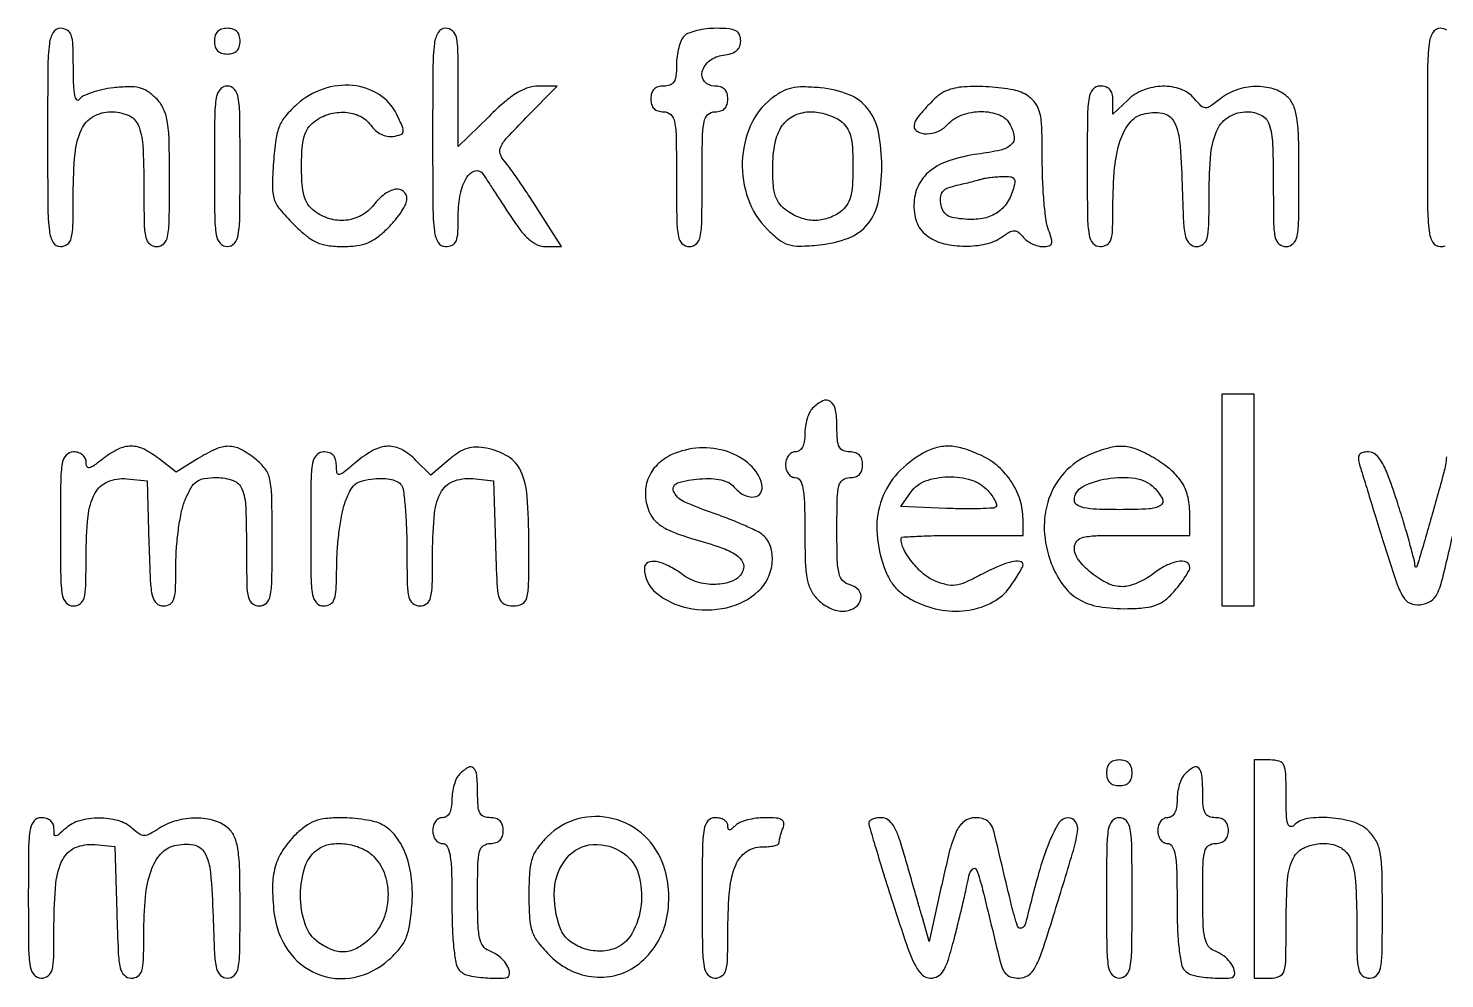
# Model space of a CAD drawing. Extents: x 23 to 201, y 13 to 268.
# Drawn here: x 50.68 to 69.35, y 85.44 to 97.97 of the extents above; entities that cross this region are included whole.
import ezdxf

# ---------------------------------------------------------------- set-up
doc = ezdxf.new("R2010")
doc.units = 0
doc.header["$MEASUREMENT"] = 0

msp = doc.modelspace()

# ---------------------------------------------------------------- linework, layer by layer
for points in [[(50.9292, 96.5286, 0.001893), (50.932661, 95.614567, 0.027391), (50.952838, 95.291325, 0.106183), (51.002924, 95.144468, 0.263491), (51.0984, 95.0904, 0.162077), (51.189773, 95.120818, 0.17449), (51.24134, 95.199084, 0.05424), (51.263313, 95.368867, 0.005082), (51.2676, 95.790676, -0.022578), (51.291316, 96.315601, -0.085488), (51.375778, 96.632006, -0.152442), (51.530298, 96.803294, -0.134367), (51.763077, 96.867, -0.098908), (51.991408, 96.821386, -0.19291), (52.121907, 96.693448, -0.090914), (52.183907, 96.432001, -0.012879), (52.1982, 95.87718, 0.004277), (52.202301, 95.397747, 0.048718), (52.223898, 95.209898, 0.166019), (52.275491, 95.123996, 0.177039), (52.3674, 95.0904, 0.193568), (52.459885, 95.127598, 0.15568), (52.511421, 95.222588, 0.043488), (52.532667, 95.431595, 0.003595), (52.5366, 95.9787, 0.00543), (52.531004, 96.493964, 0.036144), (52.506922, 96.749471, 0.074109), (52.454197, 96.911729, 0.080994), (52.357512, 97.046088, 0.051613), (52.248117, 97.134962, 0.085418), (52.139225, 97.182123, 0.066605), (52.002343, 97.196586, 0.021128), (51.797149, 97.182201, 0.025435), (51.645846, 97.157302, 0.030196), (51.506476, 97.118079, 0.031402), (51.395441, 97.071462, 0.137293), (51.343032, 97.024263, -0.5319), (51.313632, 97.023429, -0.111503), (51.289287, 97.081111, -0.033697), (51.273762, 97.221785, -0.010025), (51.268895, 97.43805, 0.007942), (51.263259, 97.745456, 0.069539), (51.239844, 97.879394, 0.186865), (51.188368, 97.94287, 0.130721), (51.0984, 97.9668, 0.263491), (51.002924, 97.912732, 0.106183), (50.952838, 97.765875, 0.027391), (50.932661, 97.442633, 0.001893)], [(53.1288, 97.7976, 0.072254), (53.139531, 97.723731, 0.124864), (53.1711, 97.6707, 0.124864), (53.224131, 97.639131, 0.072254), (53.298, 97.6284, 0.072254), (53.371869, 97.639131, 0.124864), (53.4249, 97.6707, 0.124864), (53.456469, 97.723731, 0.072254), (53.4672, 97.7976, 0.072254), (53.456469, 97.871469, 0.124864), (53.4249, 97.9245, 0.124864), (53.371869, 97.956069, 0.072254), (53.298, 97.9668, 0.072254), (53.224131, 97.956069, 0.124864), (53.1711, 97.9245, 0.124864), (53.139531, 97.871469, 0.072254)], [(56.0052, 96.5286, 0.001893), (56.008661, 95.614567, 0.027391), (56.028838, 95.291325, 0.106183), (56.078924, 95.144468, 0.263491), (56.1744, 95.0904, 0.108515), (56.262697, 95.109791, 0.189546), (56.313778, 95.16313, 0.085415), (56.338024, 95.272215, 0.012076), (56.3436, 95.503041, -0.050326), (56.371905, 95.783549, -0.083402), (56.457168, 96.004982, -0.192198), (56.565278, 96.088379, -0.32737), (56.667298, 96.050507, -0.00123), (56.703342, 95.995509, -0.000117), (56.790913, 95.861098, -0.00015), (56.895233, 95.700793, -0.000118), (57.008069, 95.527197, 0.016552), (57.155842, 95.315422, 0.049901), (57.274698, 95.18579, 0.076255), (57.383758, 95.114834, 0.106548), (57.497119, 95.0904), (57.702399, 95.0904), (57.394037, 95.57685, 0.004907), (57.266248, 95.774131, 0.005233), (57.137282, 95.96465, 0.004987), (57.023054, 96.126184, 0.024169), (56.952999, 96.21392, -0.104981), (56.896673, 96.313925, -0.192746), (56.903762, 96.405713, -0.073025), (56.987279, 96.526828, -0.007085), (57.234432, 96.78497), (57.648539, 97.2054), (57.400826, 97.2054, 0.08091), (57.261945, 97.182778, 0.056446), (57.117759, 97.115653, 0.040898), (56.953154, 96.995578, 0.016462), (56.748356, 96.80673), (56.3436, 96.408061), (56.3436, 97.18743, 0.004337), (56.339485, 97.661926, 0.049148), (56.317858, 97.848229, 0.166764), (56.266265, 97.933473, 0.175788), (56.1744, 97.9668, 0.263491), (56.078924, 97.912732, 0.106183), (56.028838, 97.765875, 0.027391), (56.008661, 97.442633, 0.001893)], [(59.32152, 97.86528, 0.097261), (59.28245, 97.807115, 0.034257), (59.249821, 97.711572, 0.032464), (59.227487, 97.598905, 0.03271), (59.22, 97.48458, -0.025308), (59.21274, 97.341228, -0.111371), (59.186032, 97.261448, -0.173363), (59.134789, 97.219787, -0.08503), (59.0508, 97.2054, 0.072254), (58.976931, 97.194669, 0.124864), (58.9239, 97.1631, 0.124864), (58.892331, 97.110069, 0.072254), (58.8816, 97.0362, 0.072254), (58.892331, 96.962331, 0.124864), (58.9239, 96.9093, 0.124864), (58.976931, 96.877731, 0.072254), (59.0508, 96.867, -0.193568), (59.143285, 96.829802, -0.15568), (59.194821, 96.734813, -0.043488), (59.216067, 96.525805, -0.003595), (59.22, 95.9787, 0.003595), (59.223933, 95.431595, 0.043488), (59.245179, 95.222588, 0.15568), (59.296715, 95.127598, 0.193568), (59.3892, 95.0904, 0.193568), (59.481685, 95.127598, 0.15568), (59.533221, 95.222588, 0.043488), (59.554467, 95.431595, 0.003595), (59.5584, 95.9787, -0.003595), (59.562333, 96.525805, -0.043488), (59.583579, 96.734813, -0.15568), (59.635115, 96.829802, -0.193568), (59.7276, 96.867, 0.072254), (59.801469, 96.877731, 0.124864), (59.8545, 96.9093, 0.124864), (59.886069, 96.962331, 0.072254), (59.8968, 97.0362, 0.072583), (59.88589, 97.110958, 0.128872), (59.853764, 97.163811, 0.125654), (59.799172, 97.194946, 0.067179), (59.721716, 97.2054, -0.214983), (59.590097, 97.264734, -0.25299), (59.559524, 97.396391, -0.164587), (59.657968, 97.542265, -0.134893), (59.83335, 97.612869, 0.042097), (59.940177, 97.63438, 0.101063), (60.011309, 97.6718, 0.129053), (60.051757, 97.727466, 0.093191), (60.066, 97.803219, 0.099648), (60.04951, 97.885138, 0.177537), (60.003285, 97.934888, 0.098552), (59.913162, 97.96024, 0.019441), (59.74452, 97.9668, 0.02863), (59.614005, 97.959321, 0.030274), (59.487653, 97.936979, 0.031761), (59.382062, 97.904426, 0.106108)], [(53.1288, 96.1479, 0.002827), (53.132531, 95.487941, 0.036854), (53.153334, 95.243738, 0.138781), (53.204594, 95.133268, 0.218517), (53.298, 95.0904, 0.218517), (53.391406, 95.133268, 0.138781), (53.442666, 95.243738, 0.036854), (53.463469, 95.487941, 0.002827), (53.4672, 96.1479, 0.002827), (53.463469, 96.807859, 0.036854), (53.442666, 97.052063, 0.138781), (53.391406, 97.162532, 0.218517), (53.298, 97.2054, 0.218517), (53.204594, 97.162532, 0.138781), (53.153334, 97.052063, 0.036854), (53.132531, 96.807859, 0.002827)], [(54.215093, 96.964176, 0.035532), (54.067978, 96.812626, 0.078906), (53.985187, 96.675143, 0.062325), (53.938328, 96.499035, 0.015841), (53.907605, 96.204369, 0.012954), (53.892539, 95.879202, 0.082425), (53.916194, 95.716164, 0.09774), (53.990099, 95.581976, 0.021782), (54.167787, 95.388093, 0.024114), (54.337977, 95.233572, 0.065117), (54.4761, 95.147185, 0.07224), (54.623158, 95.10416, 0.035115), (54.818848, 95.0904, 0.032811), (55.006512, 95.102728, 0.06493), (55.150445, 95.141152, 0.065293), (55.279199, 95.215035, 0.033524), (55.419508, 95.337692, 0.024625), (55.514163, 95.44216, 0.027718), (55.594158, 95.551531, 0.028583), (55.65095, 95.650968, 0.115959), (55.6668, 95.718392, 0.220028), (55.621387, 95.816595, 0.223851), (55.517654, 95.84464, 0.119119), (55.370841, 95.780216, 0.063496), (55.228685, 95.6403, -0.099168), (55.06493, 95.500516, -0.102055), (54.861618, 95.436399, -0.099248), (54.644869, 95.457218, -0.088673), (54.443121, 95.559823, -0.083718), (54.362022, 95.645772, -0.078644), (54.31144, 95.755379, -0.052552), (54.284697, 95.910806, -0.016348), (54.276943, 96.1479, -0.016348), (54.284697, 96.384994, -0.052552), (54.31144, 96.540421, -0.078644), (54.362022, 96.650028, -0.083718), (54.443121, 96.735977, -0.088464), (54.6369, 96.83463, -0.088969), (54.852439, 96.859956, -0.096618), (55.048662, 96.809195, -0.129213), (55.188401, 96.690828, 0.059984), (55.250482, 96.621575, 0.064661), (55.325778, 96.571052, 0.068945), (55.406827, 96.543817, 0.086892), (55.485839, 96.542778, 0.042177), (55.585089, 96.56754, 0.280526), (55.616367, 96.605054, 0.141512), (55.607722, 96.669594, 0.009819), (55.529813, 96.837716, 0.13983), (55.299602, 97.094214, 0.116929), (54.952146, 97.212719, 0.10671), (54.561734, 97.166941, 0.100303)], [(60.469886, 97.039982, 0.12283), (60.195825, 96.685457, 0.095649), (60.087755, 96.208733, 0.093653), (60.164343, 95.717134, 0.11148), (60.414504, 95.32108, 0.028585), (60.572136, 95.180511, 0.093987), (60.69502, 95.115962, 0.08061), (60.843207, 95.095778, 0.017575), (61.101307, 95.11145, 0.067601), (61.488686, 95.202474, 0.133966), (61.741386, 95.387548, 0.120061), (61.881825, 95.691088, 0.048629), (61.92636, 96.1479, 0.048709), (61.882099, 96.60116, 0.117619), (61.742953, 96.905487, 0.133139), (61.494524, 97.09164, 0.071), (61.118575, 97.18228, 0.020395), (60.893744, 97.194441, 0.057361), (60.737272, 97.178529, 0.069996), (60.606822, 97.130066, 0.043229)], [(62.776136, 97.1433, 0.088312), (62.664906, 97.074982, 0.024395), (62.517904, 96.930791, 0.021302), (62.386694, 96.77617, 0.153535), (62.353015, 96.685701, 0.282855), (62.39667, 96.605716, 0.136452), (62.514209, 96.575873, 0.095898), (62.665914, 96.60881, 0.104318), (62.789266, 96.695555, -0.117816), (62.984327, 96.825095, -0.087995), (63.239385, 96.87049, -0.095556), (63.476035, 96.824993, -0.176533), (63.620136, 96.696052, -0.088501), (63.671387, 96.538687, -0.248879), (63.632974, 96.4333, -0.130118), (63.493415, 96.361594, -0.020994), (63.18978, 96.308263, 0.044947), (62.821616, 96.22527, 0.090616), (62.560321, 96.085129, 0.115962), (62.405453, 95.888393, 0.10943), (62.3502, 95.638957, 0.040631), (62.361332, 95.502188, 0.065416), (62.395063, 95.390412, 0.071997), (62.453504, 95.298726, 0.062222), (62.538224, 95.222097, 0.095502), (62.748866, 95.127882, 0.055959), (63.02412, 95.09515, 0.056105), (63.298603, 95.124226, 0.098664), (63.506707, 95.215745, -0.022054), (63.611159, 95.282241, -0.131452), (63.67302, 95.298791, -0.174885), (63.725606, 95.279817, -0.046418), (63.78969, 95.215745, 0.063342), (63.841033, 95.167765, 0.044275), (63.909204, 95.12722, 0.044535), (63.982826, 95.099589, 0.067613), (64.050465, 95.0904, 0.056729), (64.130405, 95.099499, 0.259204), (64.163885, 95.129698, 0.155149), (64.16514, 95.187283, 0.019319), (64.124706, 95.307407, -0.057573), (64.092654, 95.433828, -0.0111), (64.066436, 95.668878, -0.011681), (64.048257, 95.945936, -0.010541), (64.0422, 96.23321, 0.006906), (64.036481, 96.647222, 0.048152), (64.01151, 96.847809, 0.099619), (63.956036, 96.972475, 0.085844), (63.854176, 97.073703, 0.106793), (63.663389, 97.153969, 0.030255), (63.34195, 97.194347, 0.031133), (63.010649, 97.195083, 0.078814)], [(64.6344, 96.1479, 0.002827), (64.638131, 95.487941, 0.036854), (64.658934, 95.243738, 0.138781), (64.710194, 95.133268, 0.218517), (64.8036, 95.0904, 0.130572), (64.893569, 95.114302, 0.187381), (64.944941, 95.177703, 0.0696), (64.968126, 95.311535, 0.007917), (64.973272, 95.61915, -0.022096), (64.996246, 96.128471, -0.056577), (65.070301, 96.489536, -0.087591), (65.194444, 96.722241, -0.166537), (65.370389, 96.836498, -0.097741), (65.622459, 96.849376, -0.234516), (65.772307, 96.745861, -0.105315), (65.851867, 96.484697, -0.014046), (65.885314, 95.906272, 0.004389), (65.904109, 95.417636, 0.045528), (65.93181, 95.218497, 0.148393), (65.985159, 95.126146, 0.190328), (66.075664, 95.0904, 0.168241), (66.16491, 95.121305, 0.169377), (66.215632, 95.200699, 0.053119), (66.237475, 95.372041, 0.005165), (66.2418, 95.790676, -0.022473), (66.265556, 96.318955, -0.087109), (66.35066, 96.634221, -0.155126), (66.507342, 96.804024, -0.130169), (66.745146, 96.867, -0.120697), (66.92887, 96.821994, -0.194101), (67.032169, 96.701056, -0.073002), (67.07821, 96.444728, -0.007994), (67.0878, 95.844881, 0.004548), (67.091965, 95.386968, 0.050648), (67.113693, 95.20586, 0.169246), (67.165285, 95.12282, 0.171543), (67.257, 95.0904, 0.198105), (67.349646, 95.128607, 0.152705), (67.40115, 95.226236, 0.042182), (67.422307, 95.44132, 0.003435), (67.4262, 96.007888, 0.005395), (67.420713, 96.516377, 0.030932), (67.398256, 96.784948, 0.062152), (67.352545, 96.950493, 0.11087), (67.271489, 97.065388, 0.112778), (67.087593, 97.168483, 0.078594), (66.850778, 97.199319, 0.074942), (66.604801, 97.155324, 0.085187), (66.394485, 97.041368, -0.013358), (66.257699, 96.939567, -0.154483), (66.194732, 96.919636, -0.194667), (66.138702, 96.94231, -0.023417), (66.045504, 97.041368, 0.13017), (65.868234, 97.16364, 0.092168), (65.628471, 97.202607, 0.086764), (65.377403, 97.152809, 0.096623), (65.168603, 97.021453), (64.9728, 96.837506), (64.9728, 97.021453, 0.060458), (64.96274, 97.104349, 0.126195), (64.932196, 97.161257, 0.134525), (64.879587, 97.194217, 0.073191), (64.8036, 97.2054, 0.218517), (64.710194, 97.162532, 0.138781), (64.658934, 97.052063, 0.036854), (64.638131, 96.807859, 0.002827)], [(61.38228, 96.74692, -0.088165), (61.462873, 96.662727, -0.080197), (61.512795, 96.553187, -0.051787), (61.539014, 96.394841, -0.015154), (61.5465, 96.1479, -0.015154), (61.539014, 95.900959, -0.051787), (61.512795, 95.742613, -0.080197), (61.462873, 95.633073, -0.088165), (61.38228, 95.54888, -0.076485), (61.215563, 95.462361, -0.085834), (61.037133, 95.434521, -0.082974), (60.85485, 95.468075, -0.065946), (60.677024, 95.560497, -0.068692), (60.582351, 95.648373, -0.091218), (60.525778, 95.75107, -0.062795), (60.497124, 95.895268, -0.017685), (60.489, 96.124886, -0.04569), (60.519139, 96.454013, -0.103986), (60.613555, 96.683796, -0.136341), (60.772701, 96.818579, -0.108342), (60.993542, 96.867, -0.044614), (61.091515, 96.858241, -0.030325), (61.200348, 96.831726, -0.03061), (61.303123, 96.792948, -0.052391)], [(63.65489, 95.830975, -0.076732), (63.565533, 95.650842, -0.103402), (63.432869, 95.526988, -0.095935), (63.253598, 95.460794, -0.058188), (63.027, 95.450321, -0.027855), (62.876337, 95.469368, -0.098147), (62.785986, 95.505154, -0.137169), (62.732826, 95.565112, -0.078029), (62.704258, 95.65846, -0.06642), (62.703442, 95.753213, -0.150679), (62.732563, 95.817874, -0.121888), (62.798204, 95.863358, -0.036424), (62.915758, 95.89851, 0.003411), (63.013135, 95.920753, 0.003562), (63.108797, 95.944012, 0.003423), (63.191167, 95.965263, 0.015663), (63.2385, 95.979421, -0.038606), (63.283874, 95.990756, -0.010978), (63.355839, 96.001314, -0.010987), (63.437887, 96.009691, -0.01143), (63.519151, 96.014321, -0.034084), (63.622964, 96.010781, -0.210863), (63.668254, 95.984978, -0.206422), (63.680266, 95.933715, -0.032604)], [(61.01352, 92.95848, 0.087124), (60.974521, 92.902869, 0.036597), (60.941821, 92.817198, 0.034792), (60.91949, 92.718218, 0.038105), (60.912, 92.62008, -0.038147), (60.904178, 92.517703, -0.085028), (60.87952, 92.44383, -0.124063), (60.83913, 92.399478, -0.147368), (60.7851, 92.3832, 0.130775), (60.736391, 92.370239, 0.10214), (60.695212, 92.33385, 0.08892), (60.667664, 92.279092, 0.072314), (60.6582, 92.214, 0.072314), (60.667664, 92.148908, 0.08892), (60.695212, 92.09415, 0.10214), (60.736391, 92.057761, 0.130775), (60.7851, 92.0448, -0.266366), (60.848717, 92.008321, -0.088943), (60.887118, 91.9038, -0.037256), (60.907125, 91.704786, -0.00643), (60.912, 91.3257, 0.007996), (60.918386, 90.926436, 0.040217), (60.943409, 90.704697, 0.072032), (60.995302, 90.556386, 0.076398), (61.086402, 90.432198, 0.052911), (61.167107, 90.366978, 0.045656), (61.263687, 90.316365, 0.047864), (61.36143, 90.286579, 0.085754), (61.445088, 90.284148, 0.121702), (61.584511, 90.340523, 0.193251), (61.652268, 90.447989, 0.226886), (61.622051, 90.559128, 0.151986), (61.508297, 90.630041, -0.135492), (61.414924, 90.68414, -0.136658), (61.362903, 90.77831, -0.052279), (61.339873, 90.956398, -0.006035), (61.335, 91.36008, -0.005257), (61.339327, 91.771531, -0.055363), (61.361376, 91.93806, -0.175938), (61.41293, 92.014963, -0.159307), (61.5042, 92.0448, 0.072254), (61.578069, 92.055531, 0.124864), (61.6311, 92.0871, 0.124864), (61.662669, 92.140131, 0.072254), (61.6734, 92.214, 0.072254), (61.662669, 92.287869, 0.124864), (61.6311, 92.3409, 0.124864), (61.578069, 92.372469, 0.072254), (61.5042, 92.3832, -0.094959), (61.417774, 92.399763, -0.184152), (61.366725, 92.44665, -0.098846), (61.34133, 92.539639, -0.017388), (61.335, 92.7216, 0.043643), (61.315991, 92.93896, 0.192659), (61.24955, 93.046096, 0.281331), (61.147594, 93.054941, 0.081041)], [(51.659709, 92.29246, -0.010926), (51.53742, 92.20052, -0.109252), (51.478961, 92.175447, -0.356195), (51.448256, 92.192095, -0.097709), (51.4368, 92.25016, 0.119112), (51.424162, 92.302458, 0.107981), (51.388752, 92.34542, 0.095021), (51.334303, 92.373549, 0.071968), (51.2676, 92.3832, 0.212584), (51.174423, 92.341709, 0.142907), (51.123075, 92.23515, 0.038318), (51.102175, 91.999739, 0.002988), (51.0984, 91.368, 0.002988), (51.102175, 90.736261, 0.038318), (51.123075, 90.50085, 0.142907), (51.174423, 90.394291, 0.212584), (51.2676, 90.3528, 0.154493), (51.358684, 90.381632, 0.178348), (51.410211, 90.456197, 0.057401), (51.432401, 90.617128, 0.005587), (51.4368, 91.010776, -0.024309), (51.462163, 91.532141, -0.097368), (51.553489, 91.836689, -0.173473), (51.720772, 91.989987, -0.1244), (51.973677, 92.028404), (52.2405, 92.0025), (52.264714, 91.17765, 0.004318), (52.283507, 90.683082, 0.045076), (52.311164, 90.48204, 0.147589), (52.364497, 90.388862, 0.191769), (52.455064, 90.3528, 0.140571), (52.543108, 90.378052, 0.182004), (52.593692, 90.444301, 0.065646), (52.616409, 90.584239, 0.007458), (52.6212, 90.905417, -0.019294), (52.630198, 91.138509, -0.016684), (52.657209, 91.381884, -0.017003), (52.696586, 91.600893, -0.046002), (52.743783, 91.751417, -0.02926), (52.821861, 91.911299, -0.110811), (52.895905, 91.993455, -0.118731), (52.995046, 92.033078, -0.03598), (53.157732, 92.0448, -0.088085), (53.376024, 92.006043, -0.212352), (53.491274, 91.894306, -0.087273), (53.541705, 91.65569, -0.008544), (53.5518, 91.064981, 0.004955), (53.556059, 90.635244, 0.05341), (53.577975, 90.462973, 0.173362), (53.629549, 90.383661, 0.164181), (53.721, 90.3528, 0.192601), (53.813451, 90.389784, 0.156307), (53.864993, 90.48422, 0.043773), (53.886258, 90.691948, 0.00363), (53.8902, 91.23496, 0.004502), (53.885173, 91.793321, 0.047471), (53.859502, 92.019779, 0.108869), (53.795777, 92.160721, 0.065786), (53.667291, 92.29246, 0.045261), (53.473766, 92.418163, 0.122141), (53.315782, 92.457247, 0.107751), (53.145706, 92.420065, 0.030927), (52.906676, 92.292034), (52.622282, 92.116269), (52.398832, 92.292034, 0.050763), (52.200386, 92.417858, 0.116285), (52.029116, 92.45834, 0.116408), (51.857916, 92.418039, 0.050931)], [(54.996491, 92.24878, -0.005215), (54.827082, 92.109224, -0.130113), (54.772414, 92.084819, -0.41873), (54.743536, 92.105963, -0.036442), (54.7362, 92.20648, 0.065859), (54.725821, 92.284937, 0.125809), (54.6948, 92.33996, 0.12995), (54.641994, 92.37224, 0.072686), (54.567, 92.3832, 0.212584), (54.473823, 92.341709, 0.142907), (54.422475, 92.23515, 0.038318), (54.401575, 91.999739, 0.002988), (54.3978, 91.368, 0.002988), (54.401575, 90.736261, 0.038318), (54.422475, 90.50085, 0.142907), (54.473823, 90.394291, 0.212584), (54.567, 90.3528, 0.131343), (54.656964, 90.376847, 0.184694), (54.708884, 90.440641, 0.069278), (54.733274, 90.575025, 0.008044), (54.740975, 90.88155, -0.016068), (54.750207, 91.105698, -0.013554), (54.774009, 91.341959, -0.013769), (54.807527, 91.556407, -0.036533), (54.846725, 91.7064, -0.031845), (54.91234, 91.86498, -0.105397), (54.981775, 91.953346, -0.111976), (55.078697, 92.002792, -0.038402), (55.234928, 92.029926, -0.033157), (55.356721, 92.033448, -0.048667), (55.462815, 92.019076, -0.058992), (55.544866, 91.989149, -0.135355), (55.593183, 91.945326, -0.111449), (55.621209, 91.866866, -0.00911), (55.643726, 91.648759, -0.011871), (55.659827, 91.384746, -0.008855), (55.665505, 91.09305, 0.004695), (55.670496, 90.644958, 0.051507), (55.692622, 90.466643, 0.170073), (55.744352, 90.384734, 0.169233), (55.836, 90.3528, 0.163088), (55.927411, 90.383431, 0.173951), (55.978981, 90.462199, 0.053838), (56.000926, 90.633176, 0.00502), (56.0052, 91.058788, -0.02434), (56.030376, 91.575638, -0.107524), (56.123255, 91.864034, -0.186298), (56.296916, 92.003502, -0.105955), (56.568768, 92.029991), (56.8089, 92.0025), (56.833114, 91.17765, 0.003515), (56.852758, 90.637873, 0.05794), (56.881293, 90.460104, 0.208284), (56.945223, 90.381947, 0.119183), (57.065764, 90.3528, 0.117921), (57.186256, 90.381618, 0.217619), (57.247781, 90.458842, 0.057864), (57.270607, 90.635403, 0.003243), (57.2742, 91.189428, 0.017885), (57.252412, 91.798319, 0.087654), (57.168758, 92.130934, 0.150427), (57.000776, 92.32251, 0.09069), (56.716953, 92.43306, 0.04604), (56.577528, 92.446841, 0.076486), (56.460922, 92.429674, 0.070076), (56.348015, 92.37669, 0.032931), (56.218852, 92.279611), (55.981899, 92.075792), (55.785895, 92.271796, 0.070205), (55.598378, 92.412937, 0.134346), (55.416615, 92.457022, 0.11922), (55.222714, 92.404095, 0.048969)], [(59.159498, 92.346945, 0.090684), (58.965079, 92.212959, 0.106458), (58.84369, 92.025396, 0.106688), (58.81042, 91.804825, 0.091418), (58.867531, 91.576593, 0.090489), (58.938482, 91.474647, 0.062678), (59.049964, 91.388641, 0.045025), (59.213853, 91.3111, 0.018171), (59.449318, 91.234219, -0.012552), (59.813246, 91.119903, -0.060894), (60.007681, 91.025716, -0.140887), (60.092185, 90.929004, -0.203909), (60.096204, 90.817084, -0.194357), (59.980054, 90.69249, -0.093723), (59.765009, 90.637664, -0.081448), (59.51448, 90.662752, -0.093848), (59.298445, 90.766974, 0.039203), (59.11413, 90.882086, 0.076761), (58.950605, 90.937493, 0.148578), (58.842193, 90.924252, 0.296851), (58.797, 90.854838, 0.223848), (58.952659, 90.524572, 0.122358), (59.365106, 90.327155, 0.103971), (59.879873, 90.32936, 0.133636), (60.29865, 90.545881, 0.097329), (60.425964, 90.719082, 0.089984), (60.482808, 90.932471, 0.097809), (60.45936, 91.137015, 0.1432), (60.358646, 91.286266, 0.059064), (60.277459, 91.338848, 0.010373), (60.112278, 91.415806, 0.011119), (59.913665, 91.498148, 0.009786), (59.702996, 91.575335, -0.023866), (59.312234, 91.731118, -0.193855), (59.182022, 91.86791, -0.440894), (59.234156, 91.975092, -0.053654), (59.523415, 92.027838, -0.025976), (59.68334, 92.031233, -0.049511), (59.810735, 92.014621, -0.063586), (59.908397, 91.978351, -0.099191), (59.977924, 91.922088, 0.095034), (60.104741, 91.817726, 0.147956), (60.242302, 91.789082, 0.2409), (60.330132, 91.844304, 0.200759), (60.345746, 91.954721, 0.145681), (60.188154, 92.214605, 0.104639), (59.89309, 92.386635, 0.093914), (59.523851, 92.435677, 0.092086)], [(62.4771, 92.369074, 0.079282), (62.134647, 92.101402, 0.100249), (61.925276, 91.759367, 0.097109), (61.861592, 91.354056, 0.070162), (61.942727, 90.9027, 0.036608), (62.01349, 90.731104, 0.063522), (62.099278, 90.603305, 0.063388), (62.214537, 90.50096, 0.036297), (62.375553, 90.407274, 0.074674), (62.721404, 90.29827, 0.078388), (63.078091, 90.298342, 0.085148), (63.392425, 90.404797, 0.114393), (63.616883, 90.603346, 0.009162), (63.68258, 90.699282, 0.012484), (63.738017, 90.788265, 0.009378), (63.780628, 90.863832, 0.124306), (63.7884, 90.89461, 0.381215), (63.748093, 90.939794, 0.08727), (63.636822, 90.933094, 0.045632), (63.46079, 90.873696, 0.017611), (63.22872, 90.761062, -0.017562), (63.027353, 90.663306, -0.071681), (62.896756, 90.626639, -0.091532), (62.777801, 90.632826, -0.039567), (62.626344, 90.681945, -0.079316), (62.473312, 90.77598, -0.04813), (62.32579, 90.929551, -0.048884), (62.215921, 91.100423, -0.118992), (62.181, 91.245081, -0.397762), (62.195671, 91.260605, -0.002213), (62.417087, 91.272144, -0.007442), (62.676527, 91.280646, -0.004469), (62.9847, 91.2834), (63.7884, 91.2834), (63.7884, 91.499101, 0.076358), (63.750196, 91.747804, 0.067574), (63.638535, 91.985121, 0.06684), (63.466198, 92.18635, 0.071632), (63.250591, 92.329492, 0.031415), (63.017015, 92.422855, 0.066678), (62.825926, 92.458474, 0.078572), (62.653031, 92.440132, 0.060746)], [(64.661935, 92.344357, 0.104228), (64.337178, 92.11349, 0.102256), (64.130518, 91.769734, 0.095849), (64.069066, 91.352906, 0.080188), (64.160142, 90.914383, 0.06444), (64.313026, 90.630162, 0.103735), (64.515015, 90.44504, 0.093378), (64.790489, 90.344826, 0.044517), (65.167921, 90.316952, 0.021077), (65.398235, 90.330189, 0.066422), (65.548485, 90.365718, 0.081168), (65.667254, 90.434803, 0.04293), (65.789375, 90.55432, 0.015751), (65.865428, 90.648586, 0.019679), (65.929654, 90.740869, 0.018257), (65.976838, 90.821005, 0.124548), (65.988, 90.865118, 0.31838), (65.942533, 90.929283, 0.130779), (65.830391, 90.938024, 0.074105), (65.669866, 90.882997, 0.04712), (65.503485, 90.7758, -0.037033), (65.407274, 90.711035, -0.030421), (65.296143, 90.656303, -0.031437), (65.187338, 90.618553, -0.067879), (65.0997, 90.6066, -0.112322), (64.902509, 90.651464, -0.058367), (64.688108, 90.787084, -0.059499), (64.519156, 90.96086, -0.164579), (64.4652, 91.12034, -0.1856), (64.498859, 91.207894, -0.157734), (64.585109, 91.257721, -0.048136), (64.771177, 91.27917, -0.004644), (65.2266, 91.2834), (65.988, 91.2834), (65.988, 91.542762, 0.051817), (65.963227, 91.781159, 0.084539), (65.888803, 91.969811, 0.078748), (65.751685, 92.132073, 0.039631), (65.534934, 92.291039, 0.038088), (65.304734, 92.410134, 0.08528), (65.113682, 92.455099, 0.083155), (64.915541, 92.434231, 0.034872)], [(63.323569, 91.875081, -0.026631), (63.379099, 91.806737, -0.041197), (63.418622, 91.741795, -0.049288), (63.439081, 91.688395, -0.269443), (63.431469, 91.659669, -0.184289), (63.392676, 91.642303, -0.006174), (63.221655, 91.63476, -0.010959), (63.016291, 91.632746, -0.007333), (62.781372, 91.639038), (62.176968, 91.6641), (62.310681, 91.85445, -0.155477), (62.501977, 91.999855, -0.080445), (62.800409, 92.054441, -0.07886), (63.107313, 92.012122, -0.136033)], [(65.516657, 91.911857, -0.073415), (65.624827, 91.766218, -0.393552), (65.601841, 91.678974, -0.129463), (65.450874, 91.63131, -0.012082), (65.0574, 91.6218, -0.008726), (64.757308, 91.627038, -0.042374), (64.588432, 91.647332, -0.093972), (64.497427, 91.68492, -0.253136), (64.4652, 91.744496, -0.280157), (64.574422, 91.924127, -0.080255), (64.897269, 92.030403, -0.072962), (65.267926, 92.034918, -0.164436)], [(64.8882, 88.1532, 0.072254), (64.898931, 88.079331, 0.124864), (64.9305, 88.0263, 0.124864), (64.983531, 87.994731, 0.072254), (65.0574, 87.984, 0.072254), (65.131269, 87.994731, 0.124864), (65.1843, 88.0263, 0.124864), (65.215869, 88.079331, 0.072254), (65.2266, 88.1532, 0.072254), (65.215869, 88.227069, 0.124864), (65.1843, 88.2801, 0.124864), (65.131269, 88.311669, 0.072254), (65.0574, 88.3224, 0.072254), (64.983531, 88.311669, 0.124864), (64.9305, 88.2801, 0.124864), (64.898931, 88.227069, 0.072254)], [(66.834, 86.8842), (66.834, 85.446), (67.0455, 85.446, 0.103568), (67.168229, 85.471697, 0.224929), (67.229928, 85.542686, 0.064588), (67.253263, 85.7036, 0.003754), (67.257, 86.201357, -0.017906), (67.276522, 86.746293, -0.098332), (67.353963, 87.02869, -0.181988), (67.508493, 87.171809, -0.097064), (67.767666, 87.2226, -0.132416), (67.975904, 87.166468, -0.167639), (68.105326, 87.016503, -0.080087), (68.170988, 86.722848, -0.015039), (68.1876, 86.170662, 0.004828), (68.19183, 85.732613, 0.052565), (68.213688, 85.557733, 0.172164), (68.265269, 85.477323, 0.166372), (68.3568, 85.446, 0.19305), (68.449267, 85.483083, 0.156017), (68.500806, 85.577776, 0.043641), (68.522062, 85.786096, 0.003614), (68.526, 86.331004, 0.005225), (68.520546, 86.852872, 0.038126), (68.496303, 87.101727, 0.080992), (68.44195, 87.25788, 0.081224), (68.340848, 87.388504, 0.116124), (68.136475, 87.505198, 0.053921), (67.834084, 87.560182, 0.054271), (67.537757, 87.549418, 0.161547), (67.35852, 87.45948, -0.261897), (67.311993, 87.446447, -0.274342), (67.27815, 87.479573, -0.057162), (67.260926, 87.596378, -0.008051), (67.257, 87.84018, 0.008064), (67.252163, 88.140079, 0.095558), (67.226574, 88.253028, 0.223215), (67.166663, 88.305387, 0.069865), (67.0455, 88.3224), (66.834, 88.3224)], [(56.36052, 88.13628, 0.087124), (56.321521, 88.080669, 0.036597), (56.288821, 87.994998, 0.034792), (56.26649, 87.896018, 0.038105), (56.259, 87.79788, -0.038147), (56.251178, 87.695503, -0.085028), (56.22652, 87.62163, -0.124063), (56.18613, 87.577278, -0.147368), (56.1321, 87.561, 0.130775), (56.083391, 87.548039, 0.10214), (56.042212, 87.51165, 0.08892), (56.014664, 87.456892, 0.072314), (56.0052, 87.3918, 0.072314), (56.014664, 87.326708, 0.08892), (56.042212, 87.27195, 0.10214), (56.083391, 87.235561, 0.130775), (56.1321, 87.2226, -0.277782), (56.196359, 87.183915, -0.081953), (56.234439, 87.07032, -0.034303), (56.254241, 86.85411, -0.005688), (56.259, 86.43582, 0.009379), (56.265386, 86.095433, 0.019071), (56.285608, 85.828644, 0.019949), (56.316297, 85.630532, 0.149044), (56.36052, 85.54752, 0.148466), (56.488106, 85.479366, 0.034539), (56.731874, 85.448291, 0.032181), (56.964695, 85.449828, 0.399491), (57.019105, 85.50945, 0.112853), (56.997829, 85.594484, 0.067658), (56.938331, 85.680519, 0.061294), (56.850464, 85.755772, 0.058146), (56.74545, 85.809066, -0.162374), (56.669436, 85.869959, -0.093886), (56.624859, 85.979577, -0.042543), (56.602762, 86.172607, -0.007235), (56.5974, 86.543145, -0.005319), (56.60174, 86.951091, -0.055753), (56.623817, 87.116518, -0.176421), (56.675366, 87.19296, -0.158365), (56.7666, 87.2226, 0.072254), (56.840469, 87.233331, 0.124864), (56.8935, 87.2649, 0.124864), (56.925069, 87.317931, 0.072254), (56.9358, 87.3918, 0.072254), (56.925069, 87.465669, 0.124864), (56.8935, 87.5187, 0.124864), (56.840469, 87.550269, 0.072254), (56.7666, 87.561, -0.094959), (56.680174, 87.577563, -0.184152), (56.629125, 87.62445, -0.098846), (56.60373, 87.717439, -0.017388), (56.5974, 87.8994, 0.022123), (56.58752, 88.122583, 0.176014), (56.544546, 88.214597, 0.342546), (56.473033, 88.223609, 0.062762)], [(65.92032, 88.13628, 0.087124), (65.881321, 88.080669, 0.036597), (65.848621, 87.994998, 0.034792), (65.82629, 87.896018, 0.038105), (65.8188, 87.79788, -0.038147), (65.810978, 87.695503, -0.085028), (65.78632, 87.62163, -0.124063), (65.74593, 87.577278, -0.147368), (65.6919, 87.561, 0.130775), (65.643191, 87.548039, 0.10214), (65.602013, 87.51165, 0.08892), (65.574464, 87.456892, 0.072314), (65.565, 87.3918, 0.072314), (65.574464, 87.326708, 0.08892), (65.602013, 87.27195, 0.10214), (65.643191, 87.235561, 0.130775), (65.6919, 87.2226, -0.277782), (65.756159, 87.183915, -0.081953), (65.794239, 87.07032, -0.034303), (65.814041, 86.85411, -0.005688), (65.8188, 86.43582, 0.009379), (65.825186, 86.095433, 0.019071), (65.845408, 85.828644, 0.019949), (65.876097, 85.630532, 0.149044), (65.92032, 85.54752, 0.148466), (66.047906, 85.479366, 0.034539), (66.291674, 85.448291, 0.032181), (66.524495, 85.449828, 0.399491), (66.578905, 85.50945, 0.112853), (66.557629, 85.594484, 0.067658), (66.498131, 85.680519, 0.061294), (66.410264, 85.755772, 0.058146), (66.30525, 85.809066, -0.162374), (66.229236, 85.869959, -0.093886), (66.184659, 85.979577, -0.042543), (66.162562, 86.172607, -0.007235), (66.1572, 86.543145, -0.005319), (66.16154, 86.951091, -0.055753), (66.183617, 87.116518, -0.176421), (66.235166, 87.19296, -0.158365), (66.3264, 87.2226, 0.072254), (66.400269, 87.233331, 0.124864), (66.4533, 87.2649, 0.124864), (66.484869, 87.317931, 0.072254), (66.4956, 87.3918, 0.072254), (66.484869, 87.465669, 0.124864), (66.4533, 87.5187, 0.124864), (66.400269, 87.550269, 0.072254), (66.3264, 87.561, -0.094959), (66.239974, 87.577563, -0.184152), (66.188925, 87.62445, -0.098846), (66.16353, 87.717439, -0.017388), (66.1572, 87.8994, 0.022123), (66.14732, 88.122583, 0.176014), (66.104346, 88.214597, 0.342546), (66.032833, 88.223609, 0.062762)], [(57.521492, 87.313708, 0.035623), (57.386128, 87.157547, 0.083231), (57.315367, 87.02059, 0.06345), (57.282867, 86.846026, 0.014337), (57.2742, 86.543848, 0.014698), (57.283384, 86.231497, 0.070706), (57.318633, 86.057571, 0.084839), (57.398052, 85.915726, 0.026434), (57.56184, 85.73364, 0.174502), (58.13913, 85.461952, 0.194444), (58.726239, 85.636991, 0.168465), (59.084014, 86.203665, 0.137899), (59.051815, 86.923423, 0.124984), (58.797849, 87.321875, 0.126913), (58.385907, 87.548092, 0.128975), (57.921246, 87.544921, 0.131256)], [(50.6754, 86.5035, 0.002827), (50.679131, 85.843541, 0.036854), (50.699934, 85.599338, 0.138781), (50.751194, 85.488868, 0.218517), (50.8446, 85.446, 0.162077), (50.935973, 85.476418, 0.17449), (50.98754, 85.554684, 0.05424), (51.009513, 85.724467, 0.005082), (51.0138, 86.146276, -0.0222), (51.038242, 86.696495, -0.095304), (51.128116, 87.010441, -0.176523), (51.295067, 87.166752, -0.125612), (51.550677, 87.206204), (51.8175, 87.1803), (51.84161, 86.31315, 0.004008), (51.860336, 85.790458, 0.043091), (51.887771, 85.580541, 0.143988), (51.94104, 85.483516, 0.198209), (52.03196, 85.446, 0.145561), (52.120334, 85.472285, 0.180235), (52.170984, 85.540887, 0.063008), (52.193515, 85.686536, 0.006908), (52.1982, 86.025576, -0.022438), (52.220392, 86.519843, -0.060577), (52.293769, 86.862853, -0.095194), (52.419511, 87.081671, -0.154592), (52.600448, 87.193268, -0.099859), (52.849426, 87.20494, -0.233456), (52.9982, 87.100758, -0.104213), (53.077352, 86.838877, -0.014043), (53.110714, 86.261872, 0.004389), (53.129509, 85.773236, 0.045528), (53.15721, 85.574097, 0.148393), (53.210559, 85.481746, 0.190328), (53.301064, 85.446, 0.204666), (53.391654, 85.484703, 0.147084), (53.44222, 85.583951, 0.041309), (53.463266, 85.801218, 0.003498), (53.4672, 86.363488, 0.005395), (53.461713, 86.871977, 0.030932), (53.439256, 87.140548, 0.062152), (53.393545, 87.306093, 0.11087), (53.312489, 87.420988, 0.115321), (53.131443, 87.521294, 0.068645), (52.886179, 87.555666, 0.065411), (52.62703, 87.522187, 0.080405), (52.404556, 87.42295, -0.019943), (52.276135, 87.345943, -0.125726), (52.202773, 87.3272, -0.151763), (52.136307, 87.347849, -0.033289), (52.041321, 87.42295, 0.118599), (51.85814, 87.522896, 0.066504), (51.605284, 87.556098, 0.066441), (51.352255, 87.521748, 0.117523), (51.168511, 87.420988, -0.007828), (51.071445, 87.33587, -0.177905), (51.03717, 87.323276, -0.38433), (51.017947, 87.340614, -0.025779), (51.0138, 87.420988, 0.107422), (51.001542, 87.477384, 0.113349), (50.967091, 87.522349, 0.10155), (50.912965, 87.55114, 0.07174), (50.8446, 87.561, 0.218517), (50.751194, 87.518132, 0.138781), (50.699934, 87.407663, 0.036854), (50.679131, 87.163459, 0.002827)], [(54.196123, 87.33625, 0.052063), (54.026714, 87.127342, 0.077307), (53.93018, 86.912922, 0.066418), (53.894967, 86.655756, 0.028929), (53.913748, 86.31086, 0.122638), (54.098024, 85.815735, 0.145532), (54.484184, 85.502562, 0.149977), (54.969371, 85.456507, 0.132293), (55.424676, 85.685588, 0.035547), (55.566346, 85.831538, 0.072421), (55.650329, 85.967032, 0.061807), (55.699743, 86.134562, 0.020159), (55.73144, 86.39085, 0.045698), (55.728339, 86.751566, 0.063215), (55.655842, 87.0666, 0.074084), (55.520856, 87.313484, 0.108208), (55.333086, 87.473892, 0.06281), (55.245423, 87.507485, 0.019957), (55.108059, 87.535412, 0.019571), (54.951002, 87.554594, 0.020602), (54.795598, 87.561, 0.028355), (54.598918, 87.549837, 0.061403), (54.451916, 87.51448, 0.066977), (54.325946, 87.446892, 0.03982)], [(59.5584, 86.5035, 0.002827), (59.562131, 85.843541, 0.036854), (59.582934, 85.599338, 0.138781), (59.634194, 85.488868, 0.218517), (59.7276, 85.446, 0.154243), (59.81868, 85.474782, 0.17792), (59.870348, 85.549262, 0.057533), (59.892883, 85.709874, 0.005639), (59.898047, 86.10165, -0.021795), (59.921441, 86.615613, -0.07633), (60.000492, 86.936655, -0.139649), (60.14052, 87.112931, -0.1605), (60.344839, 87.176965, 0.024721), (60.432507, 87.180022, 0.039515), (60.506401, 87.192195, 0.047216), (60.558908, 87.21057, 0.292924), (60.5736, 87.233496, -0.051467), (60.576869, 87.265168, -0.01337), (60.588684, 87.315085, -0.013451), (60.605294, 87.371556, -0.013361), (60.624951, 87.427181, 0.114615), (60.634018, 87.49238, 0.246441), (60.607276, 87.533799, 0.110815), (60.534965, 87.555653, 0.018195), (60.388071, 87.561, 0.031744), (60.270282, 87.553514, 0.031981), (60.154686, 87.531179, 0.033727), (60.057008, 87.498566, 0.099256), (59.99832, 87.45948, -0.018208), (59.945752, 87.410607, -0.180052), (59.91795, 87.40026, -0.354955), (59.901556, 87.413576, -0.051663), (59.8968, 87.45948, 0.163305), (59.883805, 87.498205, 0.096011), (59.847097, 87.531179, 0.077243), (59.792313, 87.553457, 0.05808), (59.7276, 87.561, 0.218517), (59.634194, 87.518132, 0.138781), (59.582934, 87.407663, 0.036854), (59.562131, 87.163459, 0.002827)], [(61.75554, 87.49755, 0.081239), (61.761363, 87.450588, 0.001021), (61.84708, 87.160736, 0.002969), (61.949098, 86.825618, 0.001937), (62.070621, 86.44005, 0.004763), (62.254395, 85.883111, 0.033959), (62.363901, 85.621294, 0.082705), (62.45896, 85.490662, 0.196651), (62.568125, 85.446, 0.132715), (62.666316, 85.47253, 0.126941), (62.739748, 85.545218, 0.060793), (62.804022, 85.690501, 0.011046), (62.883606, 85.97475, 0.002793), (62.939655, 86.198626, 0.00242), (62.995999, 86.434073, 0.002435), (63.044968, 86.64785, 0.007118), (63.075918, 86.795904, -0.153599), (63.124831, 86.886156, -0.543528), (63.176593, 86.874232, -0.027197), (63.256124, 86.611841, -0.00118), (63.482074, 85.67865, 0.044659), (63.519186, 85.568308, 0.104415), (63.569664, 85.497868, 0.118471), (63.639813, 85.459081, 0.067414), (63.736392, 85.446, 0.151436), (63.853885, 85.48242, 0.117023), (63.944443, 85.58227, 0.045179), (64.036653, 85.792497, 0.005541), (64.190927, 86.27085, 0.002261), (64.442398, 87.094349, 0.035501), (64.506769, 87.381023, 0.175648), (64.481486, 87.507146, 0.262066), (64.385794, 87.561, 0.259372), (64.262469, 87.492411, 0.042802), (64.134533, 87.240631, 0.028282), (63.992883, 86.824409, 0.008109), (63.820835, 86.1651, -0.241104), (63.770078, 86.106312, -0.430372), (63.717574, 86.130228, -0.023573), (63.637435, 86.405382, -0.001048), (63.407164, 87.37065, 0.065834), (63.374424, 87.4567, 0.10737), (63.32378, 87.515745, 0.103823), (63.251866, 87.54969, 0.058593), (63.155684, 87.561, 0.168338), (63.011645, 87.511091, 0.12356), (62.907487, 87.376281, 0.04444), (62.811991, 87.091101, 0.005073), (62.661014, 86.428901), (62.552863, 85.931302), (62.457264, 86.259701, -0.000592), (62.410925, 86.41959, -0.00025), (62.349024, 86.634527, -0.000247), (62.283105, 86.864271, -0.000322), (62.22303, 87.07455, 0.013886), (62.146283, 87.317982, 0.055599), (62.079236, 87.45884, 0.10315), (62.007605, 87.534067, 0.152237), (61.921197, 87.561, 0.036969), (61.858523, 87.55636, 0.054547), (61.805216, 87.542362, 0.070275), (61.768251, 87.521873, 0.225095)], [(64.8882, 86.5035, 0.002827), (64.891931, 85.843541, 0.036854), (64.912734, 85.599338, 0.138781), (64.963994, 85.488868, 0.218517), (65.0574, 85.446, 0.218517), (65.150806, 85.488868, 0.138781), (65.202066, 85.599338, 0.036854), (65.222869, 85.843541, 0.002827), (65.2266, 86.5035, 0.002827), (65.222869, 87.163459, 0.036854), (65.202066, 87.407663, 0.138781), (65.150806, 87.518132, 0.218517), (65.0574, 87.561, 0.218517), (64.963994, 87.518132, 0.138781), (64.912734, 87.407663, 0.036854), (64.891931, 87.163459, 0.002827)], [(55.240504, 87.037448, -0.11058), (55.376458, 86.805284, -0.08599), (55.416805, 86.514637, -0.084921), (55.356968, 86.224013, -0.103595), (55.205345, 85.992055, -0.056604), (55.0301, 85.852555, -0.112449), (54.863371, 85.794464, -0.11693), (54.692371, 85.815342, -0.064267), (54.504601, 85.913732, -0.162304), (54.323984, 86.157344, -0.080069), (54.263269, 86.542421, -0.080734), (54.326576, 86.923713, -0.171342), (54.508843, 87.156133, -0.111347), (54.676179, 87.216191, -0.071024), (54.883766, 87.212246, -0.069571), (55.086675, 87.149539, -0.095822)], [(58.520999, 87.093268, -0.169988), (58.717913, 86.819202, -0.09925), (58.754031, 86.411774, -0.101994), (58.630875, 86.030872, -0.189071), (58.382122, 85.829278, -0.089808), (58.177519, 85.802904, -0.079745), (57.967399, 85.84771, -0.08476), (57.792995, 85.951865, -0.125654), (57.69103, 86.096727, -0.105691), (57.611236, 86.615144, -0.1605), (57.777311, 87.035615, -0.208528), (58.120392, 87.207813, -0.167806)]]:
    msp.add_lwpolyline(points, format="xyb", close=True)
for points in [[(69.377368, 97.94287, 0.130721), (69.2874, 97.9668, 0.263491), (69.191924, 97.912732, 0.106183), (69.141838, 97.765875, 0.027391), (69.121661, 97.442633, 0.001893), (69.1182, 96.5286, 0.001893), (69.121661, 95.614567, 0.027391), (69.141838, 95.291325, 0.106183), (69.191924, 95.144468, 0.263491), (69.2874, 95.0904, 0.072032), (69.353763, 95.10001, 0.093715)], [(69.368753, 92.31975, -0.053828), (69.335257, 92.110426, -0.003139), (69.160965, 91.486746, -0.002581), (68.98189, 90.873115, -0.845011), (68.955593, 90.876326, 0.050663), (68.942367, 90.965421, 0.004869), (68.886315, 91.177542, 0.006159), (68.81374, 91.429553, 0.004825), (68.729013, 91.701176, 0.00862), (68.607973, 92.055415, 0.042267), (68.519693, 92.247411, 0.086476), (68.436789, 92.348273, 0.179462), (68.342612, 92.3832, 0.05516), (68.268145, 92.37496, 0.164954), (68.224978, 92.348649, 0.179067), (68.208786, 92.303174, 0.067081), (68.218807, 92.23515, 0.004417), (68.247609, 92.138302, 0.000328), (68.328771, 91.874574, 0.000455), (68.426072, 91.560162, 0.000345), (68.53332, 91.215557, 0.004247), (68.707692, 90.672895, 0.051252), (68.797361, 90.473074, 0.159039), (68.890662, 90.389388, 0.133976), (69.02247, 90.369557, 0.103917), (69.163927, 90.417084, 0.156881), (69.249752, 90.513305, 0.045108), (69.320962, 90.723278, 0.002417), (69.482808, 91.408396)]]:
    msp.add_lwpolyline(points, format="xyb")
msp.add_lwpolyline([(66.411, 91.7487), (66.411, 90.3528), (66.6225, 90.3528), (66.834, 90.3528), (66.834, 91.7487), (66.834, 93.1446), (66.6225, 93.1446), (66.411, 93.1446)], close=True)

doc.saveas('drawing.dxf')
